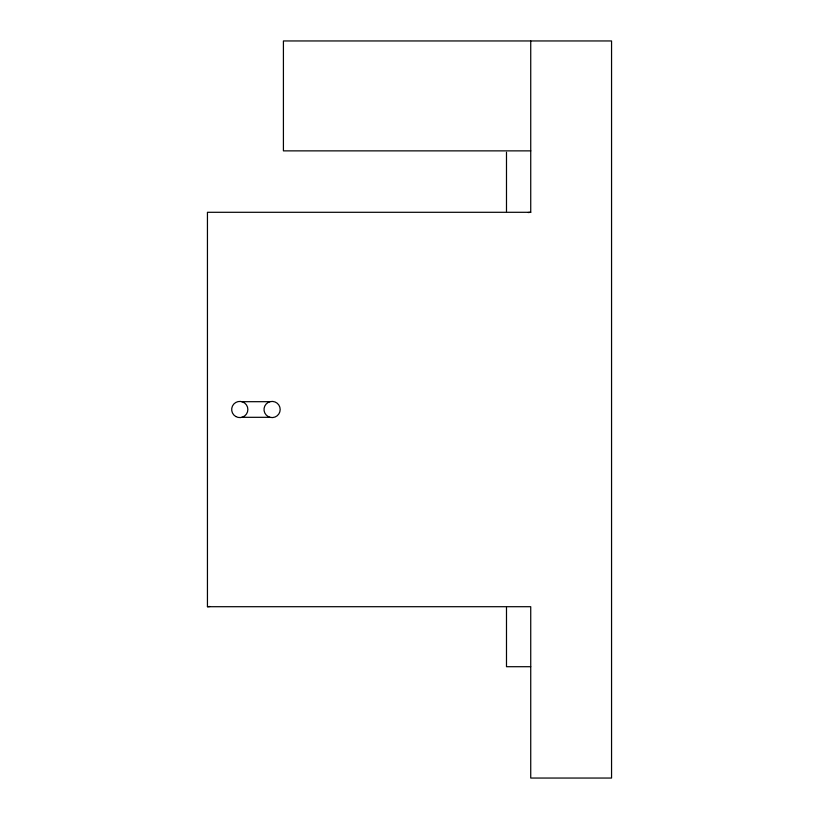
<?xml version="1.0" encoding="UTF-8"?>
<svg xmlns="http://www.w3.org/2000/svg" width="819" height="819" viewBox="0 0 819 819"><rect width="100%" height="100%" fill="white"/><g stroke="black" fill="none" stroke-linecap="round" stroke-linejoin="round"><path stroke-width="1.23" d="M528.183 212.551L530.732 212.295L530.732 40.95M530.732 212.295L207.442 212.295L207.442 606.705L209.992 606.49M530.773 150.87L283.415 150.87L283.415 40.95L611.558 40.95L611.558 778.05L530.732 778.05L530.732 606.705L207.442 606.705M241.861 401.689L270.014 401.689M241.861 417.311L270.014 417.311M530.732 666.707L506.49 666.707L506.49 607.452M506.49 152.293L506.49 211.548M268.059 416.502A8.077 8.077 0 0 0 280.18 409.5A8.077 8.077 0 0 0 268.059 402.498A8.077 8.077 0 0 0 268.059 416.502M235.729 416.502A8.077 8.077 0 0 0 247.86 409.5A8.077 8.077 0 0 0 235.729 402.498A8.077 8.077 0 0 0 235.729 416.502"/></g></svg>
